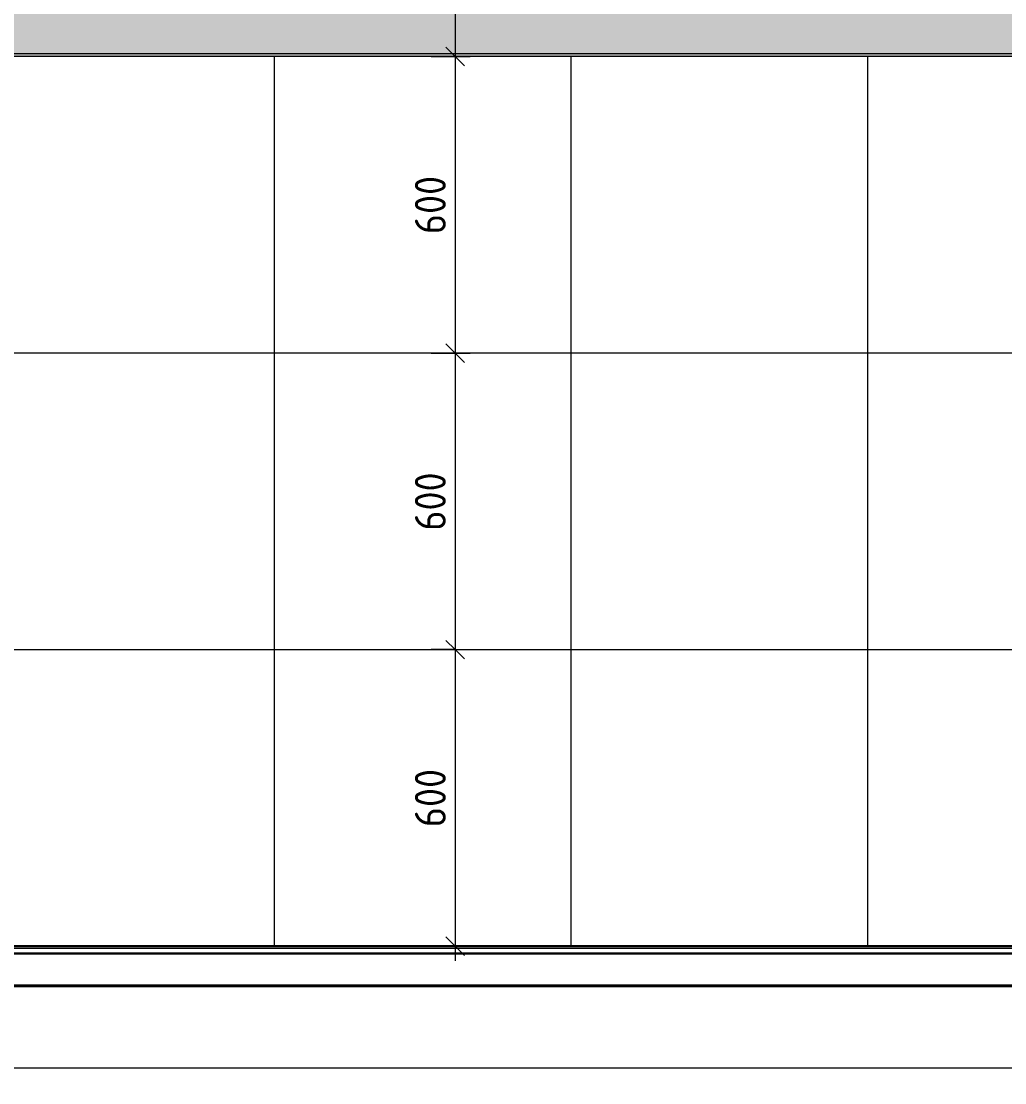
# Model space of a CAD drawing. Header units: millimetres. Extents: x 62702 to 101096, y -2454 to 12271.
# Drawn here: x 95124 to 97114, y 8124 to 10271 of the extents above; entities that cross this region are included whole.
import ezdxf

# ---------------------------------------------------------------- set-up
doc = ezdxf.new("R2010")
doc.units = ezdxf.units.MM
for name, color, linetype, lineweight in [('A-ANNO-DIMS', 7, 'Continuous', 9), ('A-ANNO-DIMS-25', 7, 'Continuous', 9), ('A-FLOR', 7, 'Continuous', 9), ('A-WALL-PATT', 7, 'Continuous', 9), ('Ограждение', 7, 'Continuous', 9), ('Поручни', 7, 'Continuous', 9)]:
    doc.layers.add(name, color=color, linetype=linetype, lineweight=lineweight)
doc.layers.add('A-FLOR-FNSH-1', color=7, linetype='Continuous', lineweight=40, true_color=0x3c3c3c)
doc.layers.add('A-FLOR-FNSH-2', color=7, linetype='Continuous', lineweight=30, true_color=0x3c3c3c)
doc.styles.add('ISOCPEUR_2', font='isocpeur.ttf', dxfattribs={"width": 0.9, "height": 62.5})
doc.styles.add('ISOCPEUR_3', font='isocpeur.ttf', dxfattribs={"width": 0.9, "height": 50})
doc.dimstyles.new('ISO-2_0_0_9К_Средний_округл2', dxfattribs={"dimscale": 304.8, "dimtxt": 49.799059, "dimasz": 0.123031, "dimexe": 0.098425, "dimexo": 0, "dimgap": 0, "dimtad": 1, "dimdec": 0, "dimrnd": 10, "dimzin": 0, "dimdsep": 46, "dimtxsty": 'ISOCPEUR_3', "dimblk1": 'OBLIQUE', "dimblk2": 'OBLIQUE', "dimsah": 1, "dimcen": 0.09, "dimdle": 0.098425, "dimazin": 0, "dimtfac": 1, "dimtdec": 4, "dimtix": 1, "dimtmove": 0, "dimatfit": 3, "dimfxl": 1, "dimtvp": 1, "dimtolj": 1, "dimtzin": 0, "dimarcsym": 2})
doc.dimstyles.new('ISO-2_5_0_9К_БОЛЬШОЙ_1', dxfattribs={"dimscale": 304.8, "dimtxt": 62.248823, "dimasz": 0.123031, "dimexe": 0.098425, "dimexo": 0.246063, "dimgap": 0, "dimtad": 1, "dimdec": 0, "dimrnd": 10, "dimzin": 0, "dimdsep": 46, "dimtxsty": 'ISOCPEUR_2', "dimblk1": 'OBLIQUE', "dimblk2": 'OBLIQUE', "dimsah": 1, "dimcen": 0.09, "dimdle": 0.098425, "dimazin": 0, "dimtfac": 1, "dimtdec": 4, "dimtix": 1, "dimtmove": 0, "dimatfit": 3, "dimfxl": 1, "dimtvp": 1, "dimtolj": 1, "dimtzin": 0, "dimarcsym": 2})

# ---------------------------------------------------------------- blocks, each defined once
blk = doc.blocks.new('Ограждение - Ограждение-30308414-Развертка 3_10-4')
at = {"layer": 'Ограждение'}
blk.add_hatch(color=256, dxfattribs=at).paths.add_polyline_path([(5790.3, 10200), (7322.5, 10200), (7322.5, 10206), (477.5, 10206), (477.5, 10200), (3900, 10200)])
at = {"layer": 'Поручни'}
for p, q in [((477.5, 10206), (7322.5, 10206)), ((7322.5, 10200), (477.5, 10200))]:
    blk.add_line(p, q, dxfattribs=at)
blk = doc.blocks.new('DIMBLOCK51-Развертка 3_10-4')
at = {"layer": 'A-ANNO-DIMS-25'}
for p, q in [((100775, 8400), (100775, 8123.5)), ((100775, 8153.5), (100775, 8400)), ((93837, 8153.5), (93837, 8320)), ((93837, 8180), (93837, 8123.5)), ((93837, 8153.5), (100775, 8153.5))]:
    blk.add_line(p, q, dxfattribs=at)
at = {"layer": 'A-ANNO-DIMS-25', "lineweight": 20}
for p, q in [((93837, 8153.5), (93855.8, 8172.3)), ((100775, 8153.5), (100793.8, 8172.3)), ((93837, 8153.5), (93818.3, 8134.8)), ((100775, 8153.5), (100756.3, 8134.8))]:
    blk.add_line(p, q, dxfattribs=at)
at = {"layer": 'A-ANNO-DIMS-25', "color": 0, "insert": (97240.4, 8218.9), "char_height": 50, "width": 157.442, "attachment_point": 1, "line_spacing_factor": 1.149209, "style": 'ISOCPEUR_3'}
blk.add_mtext('6940', dxfattribs=at)
blk = doc.blocks.new('_Oblique')
at = {"color": 0, "linetype": 'ByBlock', "lineweight": -2}
blk.add_line((-0.5, -0.5), (0.5, 0.5), dxfattribs=at)
blk = doc.blocks.new('DIMBLOCK53-Развертка 3_10-4')
at = {"layer": 'A-ANNO-DIMS-25', "lineweight": 20}
for p, q in [((96002.5, 11800), (95983.7, 11818.8)), ((96002.5, 11800), (96021.2, 11781.2)), ((96002.5, 10200), (95983.7, 10218.8)), ((96002.5, 10200), (96021.2, 10181.2))]:
    blk.add_line(p, q, dxfattribs=at)
at = {"layer": 'A-ANNO-DIMS-25'}
for p, q in [((96002.5, 11830), (96002.5, 10170)), ((95954, 11800), (96032.5, 11800)), ((96002.5, 11800), (95954, 11800)), ((95954, 10200), (96032.5, 10200)), ((96002.5, 10200), (95954, 10200))]:
    blk.add_line(p, q, dxfattribs=at)
at = {"layer": 'A-ANNO-DIMS-25', "color": 0, "insert": (95920.8, 10926.4), "char_height": 62.5, "width": 176.691, "attachment_point": 1, "rotation": 90, "line_spacing_factor": 1.149209, "style": 'ISOCPEUR_2'}
blk.add_mtext('1600', dxfattribs=at)
blk = doc.blocks.new('DIMBLOCK54-Развертка 3_10-4')
at = {"layer": 'A-ANNO-DIMS-25'}
for p, q in [((96002.5, 10230), (96002.5, 9600)), ((95954, 10200), (96032.5, 10200)), ((96002.5, 10200), (95954, 10200)), ((95954, 9600), (96032.5, 9600)), ((96002.5, 9600), (95954, 9600))]:
    blk.add_line(p, q, dxfattribs=at)
at = {"layer": 'A-ANNO-DIMS-25', "lineweight": 20}
for p, q in [((96002.5, 10200), (95983.7, 10218.8)), ((96002.5, 10200), (96021.2, 10181.2)), ((96002.5, 9600), (95983.7, 9618.7)), ((96002.5, 9600), (96021.2, 9581.2))]:
    blk.add_line(p, q, dxfattribs=at)
at = {"layer": 'A-ANNO-DIMS-25', "color": 0, "insert": (95920.8, 9840.7), "char_height": 62.5, "width": 142.215, "attachment_point": 1, "rotation": 90, "line_spacing_factor": 1.149209, "style": 'ISOCPEUR_2'}
blk.add_mtext('600', dxfattribs=at)
blk = doc.blocks.new('DIMBLOCK55-Развертка 3_10-4')
at = {"layer": 'A-ANNO-DIMS-25', "lineweight": 20}
for p, q in [((96002.5, 9600), (95983.7, 9618.7)), ((96002.5, 9600), (96021.2, 9581.2)), ((96002.5, 9000), (95983.7, 9018.7)), ((96002.5, 9000), (96021.2, 8981.2))]:
    blk.add_line(p, q, dxfattribs=at)
at = {"layer": 'A-ANNO-DIMS-25'}
for p, q in [((95954, 9600), (96032.5, 9600)), ((96002.5, 9600), (95954, 9600)), ((96002.5, 9600), (96002.5, 8970)), ((95954, 9000), (96032.5, 9000)), ((96002.5, 9000), (95954, 9000))]:
    blk.add_line(p, q, dxfattribs=at)
at = {"layer": 'A-ANNO-DIMS-25', "color": 0, "insert": (95920.8, 9240.7), "char_height": 62.5, "width": 142.215, "attachment_point": 1, "rotation": 90, "line_spacing_factor": 1.149209, "style": 'ISOCPEUR_2'}
blk.add_mtext('600', dxfattribs=at)
blk = doc.blocks.new('DIMBLOCK56-Развертка 3_10-4')
at = {"layer": 'A-ANNO-DIMS-25'}
for p, q in [((96002.5, 9030), (96002.5, 8370)), ((95954, 9000), (96032.5, 9000)), ((96002.5, 9000), (95954, 9000)), ((95954, 8400), (96032.5, 8400)), ((96002.5, 8400), (95954, 8400))]:
    blk.add_line(p, q, dxfattribs=at)
at = {"layer": 'A-ANNO-DIMS-25', "lineweight": 20}
for p, q in [((96002.5, 9000), (95983.7, 9018.7)), ((96002.5, 9000), (96021.2, 8981.2)), ((96002.5, 8400), (95983.7, 8418.7)), ((96002.5, 8400), (96021.2, 8381.2))]:
    blk.add_line(p, q, dxfattribs=at)
at = {"layer": 'A-ANNO-DIMS-25', "color": 0, "insert": (95920.8, 8640.7), "char_height": 62.5, "width": 142.215, "attachment_point": 1, "rotation": 90, "line_spacing_factor": 1.149209, "style": 'ISOCPEUR_2'}
blk.add_mtext('600', dxfattribs=at)

msp = doc.modelspace()

# ---------------------------------------------------------------- hatches: boundary and pattern name
at = {"layer": 'A-WALL-PATT'}
msp.add_hatch(color=256, dxfattribs=at).paths.add_polyline_path([(93827, 10206), (100785, 10206), (100785, 11800), (93827, 11800), (93827, 10295.2)])
h = msp.add_hatch(dxfattribs=at)
h.set_pattern_fill('FP_33', color=256, style=0, pattern_type=2)
h.set_pattern_definition([(90, (93836.54, 8400), (-600, 4e-14), []), (180, (93836.54, 8400), (-7e-14, -600), [])])
h.paths.add_polyline_path([(96863.1, 8400), (100775, 8400), (100775, 10200), (93837, 10200), (93837, 9000), (94436.5, 9000), (94436.5, 8400), (96833.5, 8400)])

# ---------------------------------------------------------------- linework, layer by layer
at = {"layer": 'A-FLOR'}
msp.add_line((101086.6, 8395), (94218.4, 8395), dxfattribs=at)
at = {"layer": 'A-FLOR-FNSH-1'}
msp.add_line((101086.6, 8320), (93526, 8320), dxfattribs=at)
at = {"layer": 'A-FLOR-FNSH-2'}
for p, q in [((101086.6, 8400), (94237, 8400)), ((94181.1, 8385), (101086.6, 8385))]:
    msp.add_line(p, q, dxfattribs=at)

# ---------------------------------------------------------------- block references
at = {"layer": 'Поручни'}
msp.add_blockref('Ограждение - Ограждение-30308414-Развертка 3_10-4', (93406, 0), dxfattribs=at)

# ---------------------------------------------------------------- dimensions: what is measured, and where the dimension line sits
at = {"layer": 'A-ANNO-DIMS'}
for base, p1, p2, override, picture, middle in [((96002.5, 10200), (96029, 11800), (96029, 10200), {"dimpost": '<>', "dimfxl": 1600}, 'DIMBLOCK53-Развертка 3_10-4', (95971.2, 11000)), ((96002.5, 9600), (96029, 10200), (96029, 9600), {"dimpost": '<>', "dimfxl": 600}, 'DIMBLOCK54-Развертка 3_10-4', (95971.2, 9900)), ((96002.5, 9000), (96029, 9600), (96029, 9000), {"dimpost": '<>', "dimfxl": 600}, 'DIMBLOCK55-Развертка 3_10-4', (95971.2, 9300)), ((96002.5, 8400), (96029, 9000), (96029, 8400), {"dimpost": '<>', "dimfxl": 600}, 'DIMBLOCK56-Развертка 3_10-4', (95971.2, 8700))]:
    dim = msp.add_linear_dim(base=base, p1=p1, p2=p2, angle=90, dimstyle='ISO-2_5_0_9К_БОЛЬШОЙ_1', override=override, dxfattribs=at)
    dim.commit()
    dim.dimension.update_dxf_attribs({"geometry": picture, "text_midpoint": middle})
dim = msp.add_linear_dim(base=(100775, 8153.5), p1=(93837, 8180), p2=(100775, 8400), dimstyle='ISO-2_0_0_9К_Средний_округл2', override={"dimpost": '<>', "dimfxl": 6941.485623}, dxfattribs=at)
dim.commit()
dim.dimension.update_dxf_attribs({"geometry": 'DIMBLOCK51-Развертка 3_10-4', "text_midpoint": (97306, 8178.5)})

doc.saveas('drawing.dxf')
